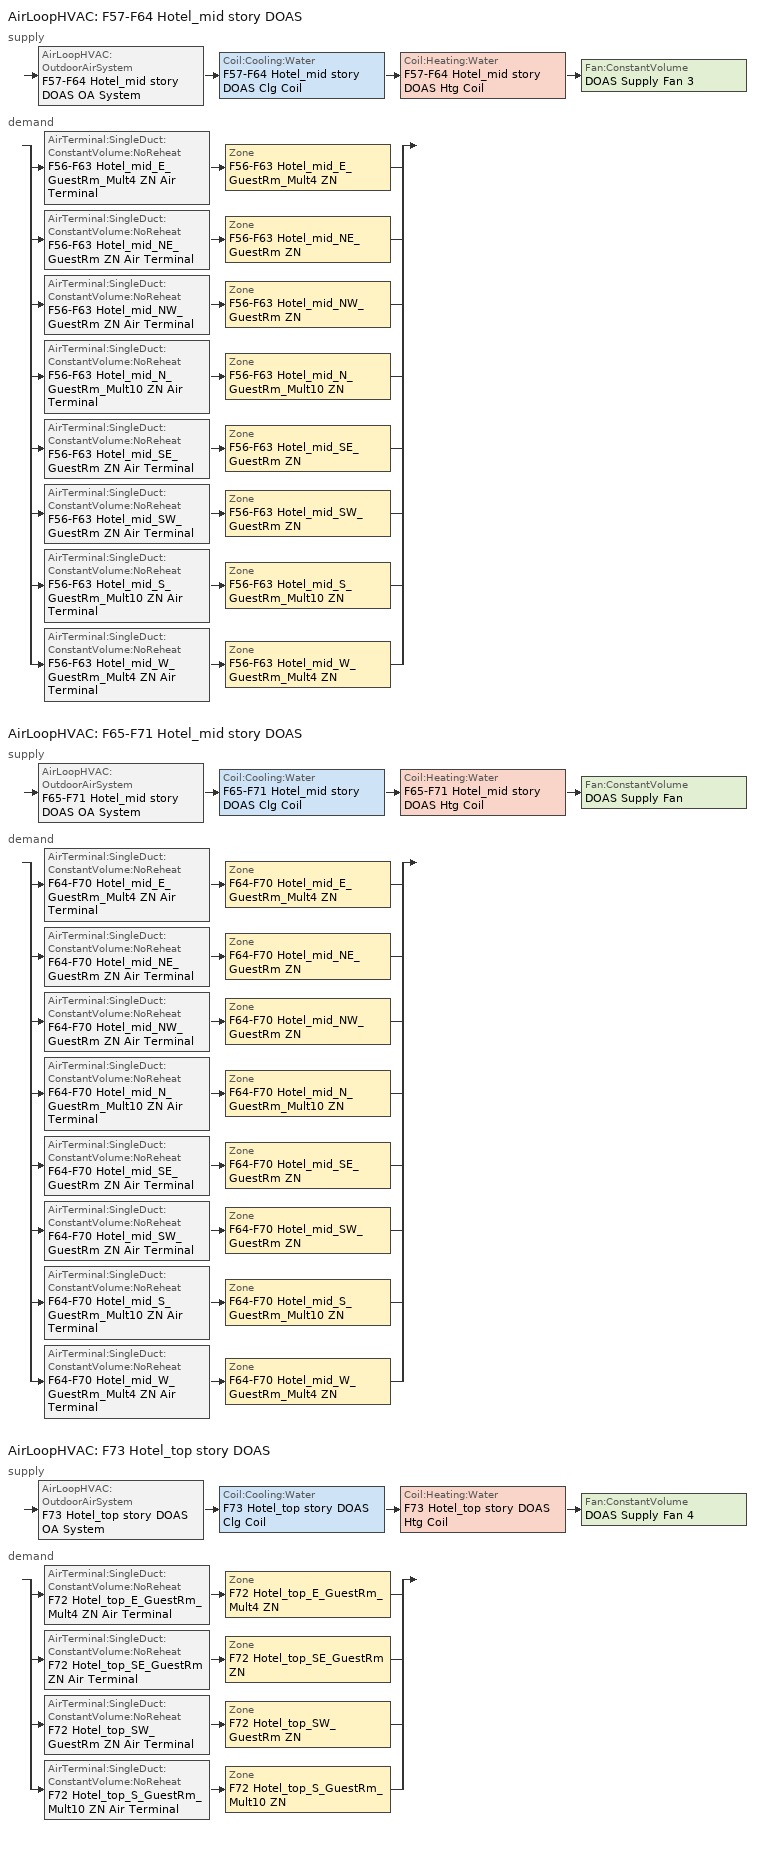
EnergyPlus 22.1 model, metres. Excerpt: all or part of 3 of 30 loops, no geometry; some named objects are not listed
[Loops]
AirLoopHVAC 'F57-F64 Hotel_mid story DOAS'
 supply: AirLoopHVAC:OutdoorAirSystem 'F57-F64 Hotel_mid story DOAS OA System' > Coil:Cooling:Water 'F57-F64 Hotel_mid story DOAS Clg Coil' > Coil:Heating:Water 'F57-F64 Hotel_mid story DOAS Htg Coil' > Fan:ConstantVolume 'DOAS Supply Fan 3'
 demand: split
  | AirTerminal:SingleDuct:ConstantVolume:NoReheat 'F56-F63 Hotel_mid_E_GuestRm_Mult4 ZN Air Terminal' > Zone 'F56-F63 Hotel_mid_E_GuestRm_Mult4 ZN'
  | AirTerminal:SingleDuct:ConstantVolume:NoReheat 'F56-F63 Hotel_mid_NE_GuestRm ZN Air Terminal' > Zone 'F56-F63 Hotel_mid_NE_GuestRm ZN'
  | AirTerminal:SingleDuct:ConstantVolume:NoReheat 'F56-F63 Hotel_mid_NW_GuestRm ZN Air Terminal' > Zone 'F56-F63 Hotel_mid_NW_GuestRm ZN'
  | AirTerminal:SingleDuct:ConstantVolume:NoReheat 'F56-F63 Hotel_mid_N_GuestRm_Mult10 ZN Air Terminal' > Zone 'F56-F63 Hotel_mid_N_GuestRm_Mult10 ZN'
  | AirTerminal:SingleDuct:ConstantVolume:NoReheat 'F56-F63 Hotel_mid_SE_GuestRm ZN Air Terminal' > Zone 'F56-F63 Hotel_mid_SE_GuestRm ZN'
  | AirTerminal:SingleDuct:ConstantVolume:NoReheat 'F56-F63 Hotel_mid_SW_GuestRm ZN Air Terminal' > Zone 'F56-F63 Hotel_mid_SW_GuestRm ZN'
  | AirTerminal:SingleDuct:ConstantVolume:NoReheat 'F56-F63 Hotel_mid_S_GuestRm_Mult10 ZN Air Terminal' > Zone 'F56-F63 Hotel_mid_S_GuestRm_Mult10 ZN'
  | AirTerminal:SingleDuct:ConstantVolume:NoReheat 'F56-F63 Hotel_mid_W_GuestRm_Mult4 ZN Air Terminal' > Zone 'F56-F63 Hotel_mid_W_GuestRm_Mult4 ZN'
AirLoopHVAC 'F65-F71 Hotel_mid story DOAS'
 supply: AirLoopHVAC:OutdoorAirSystem 'F65-F71 Hotel_mid story DOAS OA System' > Coil:Cooling:Water 'F65-F71 Hotel_mid story DOAS Clg Coil' > Coil:Heating:Water 'F65-F71 Hotel_mid story DOAS Htg Coil' > Fan:ConstantVolume 'DOAS Supply Fan'
 demand: split
  | AirTerminal:SingleDuct:ConstantVolume:NoReheat 'F64-F70 Hotel_mid_E_GuestRm_Mult4 ZN Air Terminal' > Zone 'F64-F70 Hotel_mid_E_GuestRm_Mult4 ZN'
  | AirTerminal:SingleDuct:ConstantVolume:NoReheat 'F64-F70 Hotel_mid_NE_GuestRm ZN Air Terminal' > Zone 'F64-F70 Hotel_mid_NE_GuestRm ZN'
  | AirTerminal:SingleDuct:ConstantVolume:NoReheat 'F64-F70 Hotel_mid_NW_GuestRm ZN Air Terminal' > Zone 'F64-F70 Hotel_mid_NW_GuestRm ZN'
  | AirTerminal:SingleDuct:ConstantVolume:NoReheat 'F64-F70 Hotel_mid_N_GuestRm_Mult10 ZN Air Terminal' > Zone 'F64-F70 Hotel_mid_N_GuestRm_Mult10 ZN'
  | AirTerminal:SingleDuct:ConstantVolume:NoReheat 'F64-F70 Hotel_mid_SE_GuestRm ZN Air Terminal' > Zone 'F64-F70 Hotel_mid_SE_GuestRm ZN'
  | AirTerminal:SingleDuct:ConstantVolume:NoReheat 'F64-F70 Hotel_mid_SW_GuestRm ZN Air Terminal' > Zone 'F64-F70 Hotel_mid_SW_GuestRm ZN'
  | AirTerminal:SingleDuct:ConstantVolume:NoReheat 'F64-F70 Hotel_mid_S_GuestRm_Mult10 ZN Air Terminal' > Zone 'F64-F70 Hotel_mid_S_GuestRm_Mult10 ZN'
  | AirTerminal:SingleDuct:ConstantVolume:NoReheat 'F64-F70 Hotel_mid_W_GuestRm_Mult4 ZN Air Terminal' > Zone 'F64-F70 Hotel_mid_W_GuestRm_Mult4 ZN'
AirLoopHVAC 'F73 Hotel_top story DOAS'
 supply: AirLoopHVAC:OutdoorAirSystem 'F73 Hotel_top story DOAS OA System' > Coil:Cooling:Water 'F73 Hotel_top story DOAS Clg Coil' > Coil:Heating:Water 'F73 Hotel_top story DOAS Htg Coil' > Fan:ConstantVolume 'DOAS Supply Fan 4'
 demand: split
  | AirTerminal:SingleDuct:ConstantVolume:NoReheat 'F72 Hotel_top_E_GuestRm_Mult4 ZN Air Terminal' > Zone 'F72 Hotel_top_E_GuestRm_Mult4 ZN'
  | AirTerminal:SingleDuct:ConstantVolume:NoReheat 'F72 Hotel_top_SE_GuestRm ZN Air Terminal' > Zone 'F72 Hotel_top_SE_GuestRm ZN'
  | AirTerminal:SingleDuct:ConstantVolume:NoReheat 'F72 Hotel_top_SW_GuestRm ZN Air Terminal' > Zone 'F72 Hotel_top_SW_GuestRm ZN'
  | AirTerminal:SingleDuct:ConstantVolume:NoReheat 'F72 Hotel_top_S_GuestRm_Mult10 ZN Air Terminal' > Zone 'F72 Hotel_top_S_GuestRm_Mult10 ZN'
[ZoneControl:Thermostat] Temperature Difference Between Cutout And Setpoint {deltaC}=0
Name | Zone or ZoneList | Control Type Schedule | Control 1
F56-F63 Hotel_mid_E_GuestRm_Mult4 ZN Thermostat | F56-F63 Hotel_mid_E_GuestRm_Mult4 ZN | F56-F63 Hotel_mid_E_GuestRm_Mult4 ZN Thermostat Schedule | LargeHotel GuestRoom5 Thermostat 1
F56-F63 Hotel_mid_NE_GuestRm ZN Thermostat | F56-F63 Hotel_mid_NE_GuestRm ZN | F56-F63 Hotel_mid_NE_GuestRm ZN Thermostat Schedule | LargeHotel GuestRoom6 Thermostat 1
F56-F63 Hotel_mid_NW_GuestRm ZN Thermostat | F56-F63 Hotel_mid_NW_GuestRm ZN | F56-F63 Hotel_mid_NW_GuestRm ZN Thermostat Schedule | LargeHotel GuestRoom6 Thermostat 2
F56-F63 Hotel_mid_N_GuestRm_Mult10 ZN Thermostat | F56-F63 Hotel_mid_N_GuestRm_Mult10 ZN | F56-F63 Hotel_mid_N_GuestRm_Mult10 ZN Thermostat Schedule | LargeHotel GuestRoom5 Thermostat 2
F56-F63 Hotel_mid_SE_GuestRm ZN Thermostat | F56-F63 Hotel_mid_SE_GuestRm ZN | F56-F63 Hotel_mid_SE_GuestRm ZN Thermostat Schedule | LargeHotel GuestRoom7 Thermostat 1
F56-F63 Hotel_mid_SW_GuestRm ZN Thermostat | F56-F63 Hotel_mid_SW_GuestRm ZN | F56-F63 Hotel_mid_SW_GuestRm ZN Thermostat Schedule | LargeHotel GuestRoom7 Thermostat 2
F56-F63 Hotel_mid_S_GuestRm_Mult10 ZN Thermostat | F56-F63 Hotel_mid_S_GuestRm_Mult10 ZN | F56-F63 Hotel_mid_S_GuestRm_Mult10 ZN Thermostat Schedule | LargeHotel GuestRoom6 Thermostat 3
F56-F63 Hotel_mid_W_GuestRm_Mult4 ZN Thermostat | F56-F63 Hotel_mid_W_GuestRm_Mult4 ZN | F56-F63 Hotel_mid_W_GuestRm_Mult4 ZN Thermostat Schedule | LargeHotel GuestRoom5 Thermostat 3
F64-F70 Hotel_mid_E_GuestRm_Mult4 ZN Thermostat | F64-F70 Hotel_mid_E_GuestRm_Mult4 ZN | F64-F70 Hotel_mid_E_GuestRm_Mult4 ZN Thermostat Schedule | LargeHotel GuestRoom5 Thermostat 4
F64-F70 Hotel_mid_NE_GuestRm ZN Thermostat | F64-F70 Hotel_mid_NE_GuestRm ZN | F64-F70 Hotel_mid_NE_GuestRm ZN Thermostat Schedule | LargeHotel GuestRoom6 Thermostat 4
F64-F70 Hotel_mid_NW_GuestRm ZN Thermostat | F64-F70 Hotel_mid_NW_GuestRm ZN | F64-F70 Hotel_mid_NW_GuestRm ZN Thermostat Schedule | LargeHotel GuestRoom6 Thermostat 5
F64-F70 Hotel_mid_N_GuestRm_Mult10 ZN Thermostat | F64-F70 Hotel_mid_N_GuestRm_Mult10 ZN | F64-F70 Hotel_mid_N_GuestRm_Mult10 ZN Thermostat Schedule | LargeHotel GuestRoom5 Thermostat 5
F64-F70 Hotel_mid_SE_GuestRm ZN Thermostat | F64-F70 Hotel_mid_SE_GuestRm ZN | F64-F70 Hotel_mid_SE_GuestRm ZN Thermostat Schedule | LargeHotel GuestRoom7 Thermostat 3
F64-F70 Hotel_mid_SW_GuestRm ZN Thermostat | F64-F70 Hotel_mid_SW_GuestRm ZN | F64-F70 Hotel_mid_SW_GuestRm ZN Thermostat Schedule | LargeHotel GuestRoom7 Thermostat 4
F64-F70 Hotel_mid_S_GuestRm_Mult10 ZN Thermostat | F64-F70 Hotel_mid_S_GuestRm_Mult10 ZN | F64-F70 Hotel_mid_S_GuestRm_Mult10 ZN Thermostat Schedule | LargeHotel GuestRoom6 Thermostat 6
F64-F70 Hotel_mid_W_GuestRm_Mult4 ZN Thermostat | F64-F70 Hotel_mid_W_GuestRm_Mult4 ZN | F64-F70 Hotel_mid_W_GuestRm_Mult4 ZN Thermostat Schedule | LargeHotel GuestRoom5 Thermostat 6
F72 Hotel_top_E_GuestRm_Mult4 ZN Thermostat | F72 Hotel_top_E_GuestRm_Mult4 ZN | F72 Hotel_top_E_GuestRm_Mult4 ZN Thermostat Schedule | LargeHotel GuestRoom5 Thermostat 7
F72 Hotel_top_SE_GuestRm ZN Thermostat | F72 Hotel_top_SE_GuestRm ZN | F72 Hotel_top_SE_GuestRm ZN Thermostat Schedule | LargeHotel GuestRoom7 Thermostat 5
F72 Hotel_top_SW_GuestRm ZN Thermostat | F72 Hotel_top_SW_GuestRm ZN | F72 Hotel_top_SW_GuestRm ZN Thermostat Schedule | LargeHotel GuestRoom7 Thermostat 6
F72 Hotel_top_S_GuestRm_Mult10 ZN Thermostat | F72 Hotel_top_S_GuestRm_Mult10 ZN | F72 Hotel_top_S_GuestRm_Mult10 ZN Thermostat Schedule | LargeHotel GuestRoom6 Thermostat 7
[ThermostatSetpoint:DualSetpoint] Heating Setpoint Temperature Schedule=HotelLarge Adva_OccGuestRoom_HtgSP_Sch; Cooling Setpoint Temperature Schedule=HotelLarge Adva_OccGuestRoom_ClgSP_Sch
LargeHotel GuestRoom5 Thermostat 1; LargeHotel GuestRoom6 Thermostat 1; LargeHotel GuestRoom6 Thermostat 2; LargeHotel GuestRoom5 Thermostat 2; LargeHotel GuestRoom7 Thermostat 1; LargeHotel GuestRoom7 Thermostat 2; LargeHotel GuestRoom6 Thermostat 3; LargeHotel GuestRoom5 Thermostat 3; LargeHotel GuestRoom5 Thermostat 4; LargeHotel GuestRoom6 Thermostat 4; LargeHotel GuestRoom6 Thermostat 5; LargeHotel GuestRoom5 Thermostat 5; LargeHotel GuestRoom7 Thermostat 3; LargeHotel GuestRoom7 Thermostat 4; LargeHotel GuestRoom6 Thermostat 6; LargeHotel GuestRoom5 Thermostat 6; LargeHotel GuestRoom5 Thermostat 7; LargeHotel GuestRoom7 Thermostat 5; LargeHotel GuestRoom7 Thermostat 6; LargeHotel GuestRoom6 Thermostat 7
[Coil:Heating:Water] Availability Schedule=Always On Discrete; U-Factor Times Area Value {W/K}=Autosize; Maximum Water Flow Rate {m3/s}=Autosize; Performance Input Method=UFactorTimesAreaAndDesignWaterFlowRate; Rated Capacity {W}=Autosize; Rated Inlet Water Temperature {C}=82.2222; Rated Inlet Air Temperature {C}=16.6; Rated Outlet Water Temperature {C}=71.1111; Rated Outlet Air Temperature {C}=32.2; Rated Ratio for Air and Water Convection=0.5
F57-F64 Hotel_mid story DOAS Htg Coil; F65-F71 Hotel_mid story DOAS Htg Coil; F73 Hotel_top story DOAS Htg Coil
[Zone equipment]
F56-F63 Hotel_mid_E_GuestRm_Mult4 ZN: F56-F63 Hotel_mid_E_GuestRm_Mult4 ZN Air Terminal, F56-F63 Hotel_mid_E_GuestRm_Mult4 ZN FCU
F56-F63 Hotel_mid_NE_GuestRm ZN: F56-F63 Hotel_mid_NE_GuestRm ZN Air Terminal, F56-F63 Hotel_mid_NE_GuestRm ZN FCU
F56-F63 Hotel_mid_NW_GuestRm ZN: F56-F63 Hotel_mid_NW_GuestRm ZN Air Terminal, F56-F63 Hotel_mid_NW_GuestRm ZN FCU
F56-F63 Hotel_mid_N_GuestRm_Mult10 ZN: F56-F63 Hotel_mid_N_GuestRm_Mult10 ZN Air Terminal, F56-F63 Hotel_mid_N_GuestRm_Mult10 ZN FCU
F56-F63 Hotel_mid_SE_GuestRm ZN: F56-F63 Hotel_mid_SE_GuestRm ZN Air Terminal, F56-F63 Hotel_mid_SE_GuestRm ZN FCU
F56-F63 Hotel_mid_SW_GuestRm ZN: F56-F63 Hotel_mid_SW_GuestRm ZN Air Terminal, F56-F63 Hotel_mid_SW_GuestRm ZN FCU
F56-F63 Hotel_mid_S_GuestRm_Mult10 ZN: F56-F63 Hotel_mid_S_GuestRm_Mult10 ZN Air Terminal, F56-F63 Hotel_mid_S_GuestRm_Mult10 ZN FCU
F56-F63 Hotel_mid_W_GuestRm_Mult4 ZN: F56-F63 Hotel_mid_W_GuestRm_Mult4 ZN Air Terminal, F56-F63 Hotel_mid_W_GuestRm_Mult4 ZN FCU
F64-F70 Hotel_mid_E_GuestRm_Mult4 ZN: F64-F70 Hotel_mid_E_GuestRm_Mult4 ZN Air Terminal, F64-F70 Hotel_mid_E_GuestRm_Mult4 ZN FCU
F64-F70 Hotel_mid_NE_GuestRm ZN: F64-F70 Hotel_mid_NE_GuestRm ZN Air Terminal, F64-F70 Hotel_mid_NE_GuestRm ZN FCU
F64-F70 Hotel_mid_NW_GuestRm ZN: F64-F70 Hotel_mid_NW_GuestRm ZN Air Terminal, F64-F70 Hotel_mid_NW_GuestRm ZN FCU
F64-F70 Hotel_mid_N_GuestRm_Mult10 ZN: F64-F70 Hotel_mid_N_GuestRm_Mult10 ZN Air Terminal, F64-F70 Hotel_mid_N_GuestRm_Mult10 ZN FCU
F64-F70 Hotel_mid_SE_GuestRm ZN: F64-F70 Hotel_mid_SE_GuestRm ZN Air Terminal, F64-F70 Hotel_mid_SE_GuestRm ZN FCU
F64-F70 Hotel_mid_SW_GuestRm ZN: F64-F70 Hotel_mid_SW_GuestRm ZN Air Terminal, F64-F70 Hotel_mid_SW_GuestRm ZN FCU
F64-F70 Hotel_mid_S_GuestRm_Mult10 ZN: F64-F70 Hotel_mid_S_GuestRm_Mult10 ZN Air Terminal, F64-F70 Hotel_mid_S_GuestRm_Mult10 ZN FCU
F64-F70 Hotel_mid_W_GuestRm_Mult4 ZN: F64-F70 Hotel_mid_W_GuestRm_Mult4 ZN Air Terminal, F64-F70 Hotel_mid_W_GuestRm_Mult4 ZN FCU
F72 Hotel_top_E_GuestRm_Mult4 ZN: F72 Hotel_top_E_GuestRm_Mult4 ZN Air Terminal, F72 Hotel_top_E_GuestRm_Mult4 ZN FCU
F72 Hotel_top_SE_GuestRm ZN: F72 Hotel_top_SE_GuestRm ZN Air Terminal, F72 Hotel_top_SE_GuestRm ZN FCU
F72 Hotel_top_SW_GuestRm ZN: F72 Hotel_top_SW_GuestRm ZN Air Terminal, F72 Hotel_top_SW_GuestRm ZN FCU
F72 Hotel_top_S_GuestRm_Mult10 ZN: F72 Hotel_top_S_GuestRm_Mult10 ZN Air Terminal, F72 Hotel_top_S_GuestRm_Mult10 ZN FCU
[Sizing:Zone] Zone Cooling Design Supply Air Temperature Input Method=SupplyAirTemperature; Zone Cooling Design Supply Air Temperature {C}=12.7778; Zone Cooling Design Supply Air Temperature Difference {deltaC}=11.11; Zone Heating Design Supply Air Temperature Input Method=SupplyAirTemperature; Zone Heating Design Supply Air Temperature {C}=40; Zone Heating Design Supply Air Temperature Difference {deltaC}=11.11; Zone Cooling Design Supply Air Humidity Ratio {kgWater/kgDryAir}=0.0085; Zone Heating Design Supply Air Humidity Ratio {kgWater/kgDryAir}=0.008; Cooling Design Air Flow Method=DesignDay; Cooling Design Air Flow Rate {m3/s}=0; Cooling Minimum Air Flow per Zone Floor Area {m3/s-m2}=0.000762; Cooling Minimum Air Flow {m3/s}=0; Cooling Minimum Air Flow Fraction=0; Heating Design Air Flow Method=DesignDay; Heating Design Air Flow Rate {m3/s}=0; Heating Maximum Air Flow per Zone Floor Area {m3/s-m2}=0.002032; Heating Maximum Air Flow {m3/s}=0.141576; Heating Maximum Air Flow Fraction=0.3; Account for Dedicated Outdoor Air System=Yes; Dedicated Outdoor Air System Control Strategy=ColdSupplyAir; Dedicated Outdoor Air Low Setpoint Temperature for Design {C}=12.7778; Dedicated Outdoor Air High Setpoint Temperature for Design {C}=15.5556
Name | Design Specification Outdoor Air Object
F56-F63 Hotel_mid_E_GuestRm_Mult4 ZN; F56-F63 Hotel_mid_N_GuestRm_Mult10 ZN; F56-F63 Hotel_mid_W_GuestRm_Mult4 ZN; F64-F70 Hotel_mid_E_GuestRm_Mult4 ZN; F64-F70 Hotel_mid_N_GuestRm_Mult10 ZN; F64-F70 Hotel_mid_W_GuestRm_Mult4 ZN; F72 Hotel_top_E_GuestRm_Mult4 ZN | LargeHotel GuestRoom5 Ventilation
F56-F63 Hotel_mid_NE_GuestRm ZN; F56-F63 Hotel_mid_NW_GuestRm ZN; F56-F63 Hotel_mid_S_GuestRm_Mult10 ZN; F64-F70 Hotel_mid_NE_GuestRm ZN; F64-F70 Hotel_mid_NW_GuestRm ZN; F64-F70 Hotel_mid_S_GuestRm_Mult10 ZN; F72 Hotel_top_S_GuestRm_Mult10 ZN | LargeHotel GuestRoom6 Ventilation
F56-F63 Hotel_mid_SE_GuestRm ZN; F56-F63 Hotel_mid_SW_GuestRm ZN; F64-F70 Hotel_mid_SE_GuestRm ZN; F64-F70 Hotel_mid_SW_GuestRm ZN; F72 Hotel_top_SE_GuestRm ZN; F72 Hotel_top_SW_GuestRm ZN | LargeHotel GuestRoom7 Ventilation
[DesignSpecification:OutdoorAir] Outdoor Air Method=Sum; Outdoor Air Flow per Person {m3/s-person}=0.00235974; Outdoor Air Flow per Zone Floor Area {m3/s-m2}=0.0003048; Outdoor Air Flow per Zone {m3/s}=0; Outdoor Air Flow Air Changes per Hour {1/hr}=0
LargeHotel GuestRoom5 Ventilation; LargeHotel GuestRoom6 Ventilation; LargeHotel GuestRoom7 Ventilation
[AirTerminal:SingleDuct:ConstantVolume:NoReheat] Availability Schedule=Always On Discrete; Maximum Air Flow Rate {m3/s}=AutoSize
F56-F63 Hotel_mid_E_GuestRm_Mult4 ZN Air Terminal; F56-F63 Hotel_mid_NE_GuestRm ZN Air Terminal; F56-F63 Hotel_mid_NW_GuestRm ZN Air Terminal; F56-F63 Hotel_mid_N_GuestRm_Mult10 ZN Air Terminal; F56-F63 Hotel_mid_SE_GuestRm ZN Air Terminal; F56-F63 Hotel_mid_SW_GuestRm ZN Air Terminal; F56-F63 Hotel_mid_S_GuestRm_Mult10 ZN Air Terminal; F56-F63 Hotel_mid_W_GuestRm_Mult4 ZN Air Terminal; F64-F70 Hotel_mid_E_GuestRm_Mult4 ZN Air Terminal; F64-F70 Hotel_mid_NE_GuestRm ZN Air Terminal; F64-F70 Hotel_mid_NW_GuestRm ZN Air Terminal; F64-F70 Hotel_mid_N_GuestRm_Mult10 ZN Air Terminal; F64-F70 Hotel_mid_SE_GuestRm ZN Air Terminal; F64-F70 Hotel_mid_SW_GuestRm ZN Air Terminal; F64-F70 Hotel_mid_S_GuestRm_Mult10 ZN Air Terminal; F64-F70 Hotel_mid_W_GuestRm_Mult4 ZN Air Terminal; F72 Hotel_top_E_GuestRm_Mult4 ZN Air Terminal; F72 Hotel_top_SE_GuestRm ZN Air Terminal; F72 Hotel_top_SW_GuestRm ZN Air Terminal; F72 Hotel_top_S_GuestRm_Mult10 ZN Air Terminal
[Coil:Cooling:Water] Availability Schedule=Always On Discrete; Design Water Flow Rate {m3/s}=Autosize; Design Air Flow Rate {m3/s}=Autosize; Design Inlet Water Temperature {C}=Autosize; Design Inlet Air Temperature {C}=Autosize; Design Outlet Air Temperature {C}=Autosize; Design Inlet Air Humidity Ratio {kgWater/kgDryAir}=Autosize; Design Outlet Air Humidity Ratio {kgWater/kgDryAir}=Autosize; Type of Analysis=SimpleAnalysis; Heat Exchanger Configuration=CrossFlow
F57-F64 Hotel_mid story DOAS Clg Coil; F65-F71 Hotel_mid story DOAS Clg Coil; F73 Hotel_top story DOAS Clg Coil
[AirLoopHVAC] Design Supply Air Flow Rate {m3/s}=AutoSize; Design Return Air Flow Fraction of Supply Air Flow=1
F57-F64 Hotel_mid story DOAS; F65-F71 Hotel_mid story DOAS; F73 Hotel_top story DOAS
[Sizing:System] Type of Load to Size On=VentilationRequirement; Design Outdoor Air Flow Rate {m3/s}=Autosize; Central Heating Maximum System Air Flow Ratio=1; Preheat Design Temperature {C}=7; Preheat Design Humidity Ratio {kgWater/kgDryAir}=0.008; Precool Design Temperature {C}=12.8; Precool Design Humidity Ratio {kgWater/kgDryAir}=0.008; Central Cooling Design Supply Air Temperature {C}=12.7778; Central Heating Design Supply Air Temperature {C}=15.5556; Type of Zone Sum to Use=Coincident; 100% Outdoor Air in Cooling=Yes; 100% Outdoor Air in Heating=Yes; Central Cooling Design Supply Air Humidity Ratio {kgWater/kgDryAir}=0.0085; Central Heating Design Supply Air Humidity Ratio {kgWater/kgDryAir}=0.008; Cooling Supply Air Flow Rate Method=DesignDay; Cooling Supply Air Flow Rate {m3/s}=0; Cooling Supply Air Flow Rate Per Floor Area {m3/s-m2}=0.00996765; Cooling Fraction of Autosized Cooling Supply Air Flow Rate=1; Cooling Supply Air Flow Rate Per Unit Cooling Capacity {m3/s-W}=3.94755e-05; Heating Supply Air Flow Rate Method=DesignDay; Heating Supply Air Flow Rate {m3/s}=0; Heating Supply Air Flow Rate Per Floor Area {m3/s-m2}=0.00996765; Heating Fraction of Autosized Heating Supply Air Flow Rate=1; Heating Fraction of Autosized Cooling Supply Air Flow Rate=1; Heating Supply Air Flow Rate Per Unit Heating Capacity {m3/s-W}=3.15882e-05; System Outdoor Air Method=ZoneSum; Zone Maximum Outdoor Air Fraction=1; Cooling Design Capacity Method=CoolingDesignCapacity; Cooling Design Capacity {W}=Autosize; Cooling Design Capacity Per Floor Area {W/m2}=234.7; Fraction of Autosized Cooling Design Capacity=1; Heating Design Capacity Method=HeatingDesignCapacity; Heating Design Capacity {W}=Autosize; Heating Design Capacity Per Floor Area {W/m2}=157; Fraction of Autosized Heating Design Capacity=1; Central Cooling Capacity Control Method=OnOff; Occupant Diversity=Autosize
F57-F64 Hotel_mid story DOAS; F65-F71 Hotel_mid story DOAS; F73 Hotel_top story DOAS
[Controller:WaterCoil] Control Variable=Temperature; Actuator Variable=Flow; Maximum Actuated Flow {m3/s}=Autosize; Minimum Actuated Flow {m3/s}=0
Name | Action | Controller Convergence Tolerance {deltaC}
F57-F64 Hotel_mid story DOAS Clg Coil Controller; F65-F71 Hotel_mid story DOAS Clg Coil Controller; F73 Hotel_top story DOAS Clg Coil Controller | Reverse | Autosize
F57-F64 Hotel_mid story DOAS Htg Coil Controller; F65-F71 Hotel_mid story DOAS Htg Coil Controller; F73 Hotel_top story DOAS Htg Coil Controller | Normal | 0.0001
[Controller:OutdoorAir] Minimum Outdoor Air Flow Rate {m3/s}=Autosize; Maximum Outdoor Air Flow Rate {m3/s}=Autosize; Economizer Control Type=DifferentialDryBulb; Economizer Control Action Type=ModulateFlow; Lockout Type=LockoutWithHeating; Minimum Limit Type=FixedMinimum; Minimum Outdoor Air Schedule=HotelLarge MinOA_MotorizedDamper_Sched; Minimum Fraction of Outdoor Air Schedule=Always On Discrete; High Humidity Control=No; High Humidity Outdoor Air Flow Ratio=1; Control High Indoor Humidity Based on Outdoor Humidity Ratio=Yes; Heat Recovery Bypass Control Type=BypassWhenWithinEconomizerLimits
Name | Mechanical Ventilation Controller
F57-F64 Hotel_mid story DOAS OA Controller | Controller Mechanical Ventilation 4
F65-F71 Hotel_mid story DOAS OA Controller | Controller Mechanical Ventilation 1
F73 Hotel_top story DOAS OA Controller | Controller Mechanical Ventilation 5
[Controller:MechanicalVentilation] Availability Schedule=HotelLarge MinOA_MotorizedDamper_Sched; Demand Controlled Ventilation=No; System Outdoor Air Method=ZoneSum; Design Specification Outdoor Air Object Name 1=LargeHotel GuestRoom5 Ventilation
Name | Zone or ZoneList Name 1 | Zone or ZoneList Name 2 | Design Specification Outdoor Air Object Name 2 | Zone or ZoneList Name 3 | Design Specification Outdoor Air Object Name 3 | Zone or ZoneList Name 4 | Design Specification Outdoor Air Object Name 4 | Zone or ZoneList Name 5 | Design Specification Outdoor Air Object Name 5 | Zone or ZoneList Name 6 | Design Specification Outdoor Air Object Name 6 | Zone or ZoneList Name 7 | Design Specification Outdoor Air Object Name 7 | Zone or ZoneList Name 8 | Design Specification Outdoor Air Object Name 8
Controller Mechanical Ventilation 4 | F56-F63 Hotel_mid_E_GuestRm_Mult4 ZN | F56-F63 Hotel_mid_NE_GuestRm ZN | LargeHotel GuestRoom6 Ventilation | F56-F63 Hotel_mid_NW_GuestRm ZN | LargeHotel GuestRoom6 Ventilation | F56-F63 Hotel_mid_N_GuestRm_Mult10 ZN | LargeHotel GuestRoom5 Ventilation | F56-F63 Hotel_mid_SE_GuestRm ZN | LargeHotel GuestRoom7 Ventilation | F56-F63 Hotel_mid_SW_GuestRm ZN | LargeHotel GuestRoom7 Ventilation | F56-F63 Hotel_mid_S_GuestRm_Mult10 ZN | LargeHotel GuestRoom6 Ventilation | F56-F63 Hotel_mid_W_GuestRm_Mult4 ZN | LargeHotel GuestRoom5 Ventilation
Controller Mechanical Ventilation 1 | F64-F70 Hotel_mid_E_GuestRm_Mult4 ZN | F64-F70 Hotel_mid_NE_GuestRm ZN | LargeHotel GuestRoom6 Ventilation | F64-F70 Hotel_mid_NW_GuestRm ZN | LargeHotel GuestRoom6 Ventilation | F64-F70 Hotel_mid_N_GuestRm_Mult10 ZN | LargeHotel GuestRoom5 Ventilation | F64-F70 Hotel_mid_SE_GuestRm ZN | LargeHotel GuestRoom7 Ventilation | F64-F70 Hotel_mid_SW_GuestRm ZN | LargeHotel GuestRoom7 Ventilation | F64-F70 Hotel_mid_S_GuestRm_Mult10 ZN | LargeHotel GuestRoom6 Ventilation | F64-F70 Hotel_mid_W_GuestRm_Mult4 ZN | LargeHotel GuestRoom5 Ventilation
Controller Mechanical Ventilation 5 | F72 Hotel_top_E_GuestRm_Mult4 ZN | F72 Hotel_top_SE_GuestRm ZN | LargeHotel GuestRoom7 Ventilation | F72 Hotel_top_SW_GuestRm ZN | LargeHotel GuestRoom7 Ventilation | F72 Hotel_top_S_GuestRm_Mult10 ZN | LargeHotel GuestRoom6 Ventilation
[HeatExchanger:AirToAir:SensibleAndLatent] Availability Schedule=Always On Discrete; Nominal Supply Air Flow Rate {m3/s}=Autosize; Sensible Effectiveness at 100% Heating Air Flow=0.7; Latent Effectiveness at 100% Heating Air Flow=0.6; Sensible Effectiveness at 75% Heating Air Flow=0.7; Latent Effectiveness at 75% Heating Air Flow=0.6; Sensible Effectiveness at 100% Cooling Air Flow=0.75; Latent Effectiveness at 100% Cooling Air Flow=0.6; Sensible Effectiveness at 75% Cooling Air Flow=0.75; Latent Effectiveness at 75% Cooling Air Flow=0.6; Supply Air Outlet Temperature Control=Yes; Heat Exchanger Type=Rotary; Frost Control Type=ExhaustOnly; Threshold Temperature {C}=-23.3; Initial Defrost Time Fraction=0.167; Rate of Defrost Time Fraction Increase {1/K}=1.44; Economizer Lockout=Yes
Name | Nominal Electric Power {W}
F57-F64 Hotel_mid story DOAS ERV | 2705.7
F65-F71 Hotel_mid story DOAS ERV | 2373.74
F73 Hotel_top story DOAS ERV | 228.901
[SetpointManager:OutdoorAirPretreat] Control Variable=Temperature; Minimum Setpoint Temperature {C}=-99; Maximum Setpoint Temperature {C}=99; Minimum Setpoint Humidity Ratio {kgWater/kgDryAir}=1e-05; Maximum Setpoint Humidity Ratio {kgWater/kgDryAir}=1
Name | Setpoint Node or NodeList
Setpoint Manager Outdoor Air Pretreat 11 | F57-F64 Hotel_mid story DOAS ERV Primary Outlet Air Node
Setpoint Manager Outdoor Air Pretreat 12 | F65-F71 Hotel_mid story DOAS ERV Primary Outlet Air Node
Setpoint Manager Outdoor Air Pretreat 13 | F73 Hotel_top story DOAS ERV Primary Outlet Air Node
[SetpointManager:MixedAir] Control Variable=Temperature
Name | Setpoint Node or NodeList
F57-F64 Hotel_mid story DOAS Mixed Air Node OS Default SPM | F57-F64 Hotel_mid story DOAS Mixed Air Node
F57-F64 Hotel_mid story DOAS Clg Coil Outlet Air Node OS Default SPM | F57-F64 Hotel_mid story DOAS Clg Coil Outlet Air Node
F57-F64 Hotel_mid story DOAS Htg Coil Outlet Air Node OS Default SPM | F57-F64 Hotel_mid story DOAS Htg Coil Outlet Air Node
F65-F71 Hotel_mid story DOAS Mixed Air Node OS Default SPM | F65-F71 Hotel_mid story DOAS Mixed Air Node
F65-F71 Hotel_mid story DOAS Clg Coil Outlet Air Node OS Default SPM | F65-F71 Hotel_mid story DOAS Clg Coil Outlet Air Node
F65-F71 Hotel_mid story DOAS Htg Coil Outlet Air Node OS Default SPM | F65-F71 Hotel_mid story DOAS Htg Coil Outlet Air Node
F73 Hotel_top story DOAS Mixed Air Node OS Default SPM | F73 Hotel_top story DOAS Mixed Air Node
F73 Hotel_top story DOAS Clg Coil Outlet Air Node OS Default SPM | F73 Hotel_top story DOAS Clg Coil Outlet Air Node
F73 Hotel_top story DOAS Htg Coil Outlet Air Node OS Default SPM | F73 Hotel_top story DOAS Htg Coil Outlet Air Node
[Fan:ConstantVolume] Availability Schedule=HotelLarge HVACOperationSchd; Maximum Flow Rate {m3/s}=AutoSize; Motor In Airstream Fraction=1
Name | Fan Total Efficiency | Pressure Rise {Pa} | Motor Efficiency
DOAS Supply Fan 3 | 0.59605 | 1018.77 | 0.917
DOAS Supply Fan | 0.58175 | 622.722 | 0.895
DOAS Supply Fan 4 | 0.55575 | 622.722 | 0.855
[SetpointManager:OutdoorAirReset] Control Variable=Temperature; Setpoint at Outdoor Low Temperature {C}=15.5556; Outdoor Low Temperature {C}=15.5556; Setpoint at Outdoor High Temperature {C}=12.7778; Outdoor High Temperature {C}=21.1111
Name | Setpoint Node or NodeList
F57-F64 Hotel_mid story DOAS SAT Reset | F57-F64 Hotel_mid story DOAS Supply Outlet Node
F65-F71 Hotel_mid story DOAS SAT Reset | F65-F71 Hotel_mid story DOAS Supply Outlet Node
F73 Hotel_top story DOAS SAT Reset | F73 Hotel_top story DOAS Supply Outlet Node
[Schedule:Day:Interval]
HotelLarge Adva_OccGuestRoom_HtgSP_Sch Default: No, 09:00, 21.11, 16:00, 18.889, 24:00, 21.11
HotelLarge Adva_OccGuestRoom_HtgSP_Sch Summer Design Day; HotelLarge Adva_OccGuestRoom_HtgSP_Sch Winter Design Day; HotelLarge Adva_OccGuestRoom_ClgSP_Sch Summer Design Day; HotelLarge Adva_OccGuestRoom_ClgSP_Sch Winter Design Day: No, 24:00, 21.11
HotelLarge Adva_OccGuestRoom_ClgSP_Sch Default: No, 09:00, 21.11, 16:00, 23.333, 24:00, 21.11
HotelLarge HVACOperationSchd Default; HotelLarge HVACOperationSchd Summer Design Day; HotelLarge HVACOperationSchd Winter Design Day; HotelLarge MinOA_MotorizedDamper_Sched Default; HotelLarge MinOA_MotorizedDamper_Sched Summer Design Day; HotelLarge MinOA_MotorizedDamper_Sched Winter Design Day: No, 24:00, 1
[Schedule:Week:Daily]
HotelLarge Adva_OccGuestRoom_HtgSP_Sch Week Rule - Jan1-Dec31: HotelLarge Adva_OccGuestRoom_HtgSP_Sch Default, HotelLarge Adva_OccGuestRoom_HtgSP_Sch Default, HotelLarge Adva_OccGuestRoom_HtgSP_Sch Default, HotelLarge Adva_OccGuestRoom_HtgSP_Sch Default, HotelLarge Adva_OccGuestRoom_HtgSP_Sch Default, HotelLarge Adva_OccGuestRoom_HtgSP_Sch Default, HotelLarge Adva_OccGuestRoom_HtgSP_Sch Default, HotelLarge Adva_OccGuestRoom_HtgSP_Sch Default, HotelLarge Adva_OccGuestRoom_HtgSP_Sch Summer Design Day, HotelLarge Adva_OccGuestRoom_HtgSP_Sch Winter Design Day, HotelLarge Adva_OccGuestRoom_HtgSP_Sch Default, HotelLarge Adva_OccGuestRoom_HtgSP_Sch Default
HotelLarge Adva_OccGuestRoom_ClgSP_Sch Week Rule - Jan1-Dec31: HotelLarge Adva_OccGuestRoom_ClgSP_Sch Default, HotelLarge Adva_OccGuestRoom_ClgSP_Sch Default, HotelLarge Adva_OccGuestRoom_ClgSP_Sch Default, HotelLarge Adva_OccGuestRoom_ClgSP_Sch Default, HotelLarge Adva_OccGuestRoom_ClgSP_Sch Default, HotelLarge Adva_OccGuestRoom_ClgSP_Sch Default, HotelLarge Adva_OccGuestRoom_ClgSP_Sch Default, HotelLarge Adva_OccGuestRoom_ClgSP_Sch Default, HotelLarge Adva_OccGuestRoom_ClgSP_Sch Summer Design Day, HotelLarge Adva_OccGuestRoom_ClgSP_Sch Winter Design Day, HotelLarge Adva_OccGuestRoom_ClgSP_Sch Default, HotelLarge Adva_OccGuestRoom_ClgSP_Sch Default
HotelLarge HVACOperationSchd Week Rule - Jan1-Dec31: HotelLarge HVACOperationSchd Default, HotelLarge HVACOperationSchd Default, HotelLarge HVACOperationSchd Default, HotelLarge HVACOperationSchd Default, HotelLarge HVACOperationSchd Default, HotelLarge HVACOperationSchd Default, HotelLarge HVACOperationSchd Default, HotelLarge HVACOperationSchd Default, HotelLarge HVACOperationSchd Summer Design Day, HotelLarge HVACOperationSchd Winter Design Day, HotelLarge HVACOperationSchd Default, HotelLarge HVACOperationSchd Default
HotelLarge MinOA_MotorizedDamper_Sched Week Rule - Jan1-Dec31: HotelLarge MinOA_MotorizedDamper_Sched Default, HotelLarge MinOA_MotorizedDamper_Sched Default, HotelLarge MinOA_MotorizedDamper_Sched Default, HotelLarge MinOA_MotorizedDamper_Sched Default, HotelLarge MinOA_MotorizedDamper_Sched Default, HotelLarge MinOA_MotorizedDamper_Sched Default, HotelLarge MinOA_MotorizedDamper_Sched Default, HotelLarge MinOA_MotorizedDamper_Sched Default, HotelLarge MinOA_MotorizedDamper_Sched Summer Design Day, HotelLarge MinOA_MotorizedDamper_Sched Winter Design Day, HotelLarge MinOA_MotorizedDamper_Sched Default, HotelLarge MinOA_MotorizedDamper_Sched Default
[Schedule:Year]
HotelLarge Adva_OccGuestRoom_HtgSP_Sch: HotelLarge Adva_OccGuestRoom_HtgSP_Sch Week Rule - Jan1-Dec31, 1, 1, 12, 31
HotelLarge Adva_OccGuestRoom_ClgSP_Sch: HotelLarge Adva_OccGuestRoom_ClgSP_Sch Week Rule - Jan1-Dec31, 1, 1, 12, 31
HotelLarge HVACOperationSchd: HotelLarge HVACOperationSchd Week Rule - Jan1-Dec31, 1, 1, 12, 31
HotelLarge MinOA_MotorizedDamper_Sched: HotelLarge MinOA_MotorizedDamper_Sched Week Rule - Jan1-Dec31, 1, 1, 12, 31
[Schedule:Compact]
F56-F63 Hotel_mid_E_GuestRm_Mult4 ZN Thermostat Schedule; F56-F63 Hotel_mid_NE_GuestRm ZN Thermostat Schedule; F56-F63 Hotel_mid_NW_GuestRm ZN Thermostat Schedule; F56-F63 Hotel_mid_N_GuestRm_Mult10 ZN Thermostat Schedule; F56-F63 Hotel_mid_SE_GuestRm ZN Thermostat Schedule; F56-F63 Hotel_mid_SW_GuestRm ZN Thermostat Schedule; F56-F63 Hotel_mid_S_GuestRm_Mult10 ZN Thermostat Schedule; F56-F63 Hotel_mid_W_GuestRm_Mult4 ZN Thermostat Schedule; F64-F70 Hotel_mid_E_GuestRm_Mult4 ZN Thermostat Schedule; F64-F70 Hotel_mid_NE_GuestRm ZN Thermostat Schedule; F64-F70 Hotel_mid_NW_GuestRm ZN Thermostat Schedule; F64-F70 Hotel_mid_N_GuestRm_Mult10 ZN Thermostat Schedule; F64-F70 Hotel_mid_SE_GuestRm ZN Thermostat Schedule; F64-F70 Hotel_mid_SW_GuestRm ZN Thermostat Schedule; F64-F70 Hotel_mid_S_GuestRm_Mult10 ZN Thermostat Schedule; F64-F70 Hotel_mid_W_GuestRm_Mult4 ZN Thermostat Schedule; F72 Hotel_top_E_GuestRm_Mult4 ZN Thermostat Schedule; F72 Hotel_top_SE_GuestRm ZN Thermostat Schedule; F72 Hotel_top_SW_GuestRm ZN Thermostat Schedule; F72 Hotel_top_S_GuestRm_Mult10 ZN Thermostat Schedule: Through: 12/31, For: AllDays, Until: 24:00, 4
[Schedule:Constant]
Always On Discrete: Hourly Value=1
